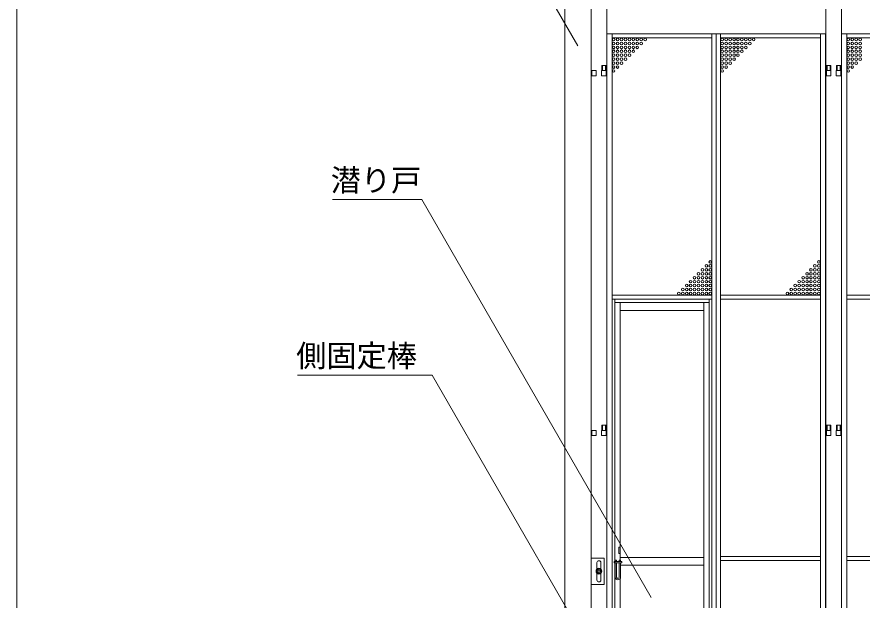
# Model space of a CAD drawing. Units: millimetres, scale not verified. Extents: x -20976 to 3174, y -17325 to 17325.
# Drawn here: x -20976 to -17752, y 5377 to 7600 of the extents above; entities that cross this region are included whole.
import ezdxf
from ezdxf.enums import TextEntityAlignment as Align

# ---------------------------------------------------------------- set-up
doc = ezdxf.new("R2010")
doc.units = ezdxf.units.MM
doc.header["$LTSCALE"] = 90
doc.linetypes.add('DASHED1', pattern=[1.8, 1.2, -0.6])
for name, color, linetype, lineweight in [('0-2_ACCG-3018', 7, 'Continuous', 18), ('0-6_ﾎﾞﾙﾄ類', 2, 'Continuous', 18), ('0-A_図面枠', 7, 'Continuous', 18), ('0-C_側固定棒', 7, 'Continuous', 18), ('1-0_中央走行棒', 7, 'Continuous', 18), ('1-7_標準ﾊﾟﾈﾙ', 7, 'Continuous', 18), ('1-8_標準柱', 7, 'Continuous', 18), ('1-9_文字', 7, 'Continuous', 18)]:
    doc.layers.add(name, color=color, linetype=linetype, lineweight=lineweight)
doc.styles.add('ＭＳ ゴシック', font='')
doc.styles.get('ＭＳ ゴシック').set_extended_font_data('MS Gothic')

msp = doc.modelspace()

# ---------------------------------------------------------------- linework, layer by layer
at = {"layer": '0-2_ACCG-3018'}
for centre in [(-18699.99, 7514.06), (-18684.99, 7514.06), (-18669.99, 7514.06), (-18654.99, 7514.06), (-18639.99, 7514.06), (-18624.99, 7514.06), (-18609.99, 7514.06), (-18594.99, 7514.06), (-18579.99, 7514.06), (-18285.99, 7514.06), (-18270.99, 7514.06), (-18255.99, 7514.06), (-18240.99, 7514.06), (-18225.99, 7514.06), (-18210.99, 7514.06), (-18195.99, 7514.06), (-18180.99, 7514.06), (-18165.99, 7514.06), (-17804.99, 7514.06), (-17789.99, 7514.06), (-17774.99, 7514.06), (-17759.99, 7514.06), (-18699.99, 7499.06), (-18699.99, 7484.06), (-18684.99, 7499.06), (-18684.99, 7484.06), (-18669.99, 7499.06), (-18669.99, 7484.06), (-18654.99, 7499.06), (-18654.99, 7484.06), (-18639.99, 7499.06), (-18639.99, 7484.06), (-18624.99, 7499.06), (-18624.99, 7484.06), (-18609.99, 7499.06), (-18609.99, 7484.06), (-18594.99, 7499.06), (-18285.99, 7499.06), (-18285.99, 7484.06), (-18270.99, 7499.06), (-18270.99, 7484.06), (-18255.99, 7499.06), (-18255.99, 7484.06), (-18240.99, 7499.06), (-18240.99, 7484.06), (-18225.99, 7499.06), (-18225.99, 7484.06), (-18210.99, 7499.06), (-18210.99, 7484.06), (-18195.99, 7499.06), (-18195.99, 7484.06), (-18180.99, 7499.06), (-17804.99, 7499.06), (-17804.99, 7484.06), (-17789.99, 7499.06), (-17789.99, 7484.06), (-17774.99, 7499.06), (-17774.99, 7484.06), (-17759.99, 7499.06), (-17759.99, 7484.06), (-18699.99, 7469.06), (-18699.99, 7454.06), (-18684.99, 7469.06), (-18684.99, 7454.06), (-18669.99, 7469.06), (-18669.99, 7454.06), (-18654.99, 7469.06), (-18654.99, 7454.06), (-18639.99, 7469.06), (-18639.99, 7454.06), (-18624.99, 7469.06), (-18285.99, 7469.06), (-18285.99, 7454.06), (-18270.99, 7469.06), (-18270.99, 7454.06), (-18255.99, 7469.06), (-18255.99, 7454.06), (-18240.99, 7469.06), (-18240.99, 7454.06), (-18225.99, 7469.06), (-18225.99, 7454.06), (-18210.99, 7469.06), (-17804.99, 7469.06), (-17804.99, 7454.06), (-17789.99, 7469.06), (-17789.99, 7454.06), (-17774.99, 7469.06), (-17774.99, 7454.06), (-17759.99, 7469.06), (-17759.99, 7454.06), (-18699.99, 7439.06), (-18699.99, 7424.06), (-18684.99, 7439.06), (-18684.99, 7424.06), (-18669.99, 7439.06), (-18669.99, 7424.06), (-18654.99, 7439.06), (-18285.99, 7439.06), (-18285.99, 7424.06), (-18270.99, 7439.06), (-18270.99, 7424.06), (-18255.99, 7439.06), (-18255.99, 7424.06), (-18240.99, 7439.06), (-17804.99, 7439.06), (-17804.99, 7424.06), (-17789.99, 7439.06), (-17789.99, 7424.06), (-17774.99, 7439.06), (-17774.99, 7424.06), (-17759.99, 7439.06), (-18699.99, 7409.06), (-18699.99, 7394.06), (-18684.99, 7409.06), (-18285.99, 7409.06), (-18285.99, 7394.06), (-18270.99, 7409.06), (-17804.99, 7409.06), (-17804.99, 7394.06), (-17789.99, 7409.06), (-18361.49, 6636.06), (-18346.49, 6651.06), (-18346.49, 6636.06), (-18331.49, 6666.06), (-18331.49, 6651.06), (-18331.49, 6636.06), (-17947.49, 6636.06), (-17932.49, 6651.06), (-17932.49, 6636.06), (-17917.49, 6666.06), (-17917.49, 6651.06), (-17917.49, 6636.06), (-18391.49, 6606.06), (-18376.49, 6621.06), (-18376.49, 6606.06), (-18361.49, 6621.06), (-18361.49, 6606.06), (-18346.49, 6621.06), (-18346.49, 6606.06), (-18331.49, 6621.06), (-18331.49, 6606.06), (-17977.49, 6606.06), (-17962.49, 6621.06), (-17962.49, 6606.06), (-17947.49, 6621.06), (-17947.49, 6606.06), (-17932.49, 6621.06), (-17932.49, 6606.06), (-17917.49, 6621.06), (-17917.49, 6606.06), (-18421.49, 6576.06), (-18406.49, 6591.06), (-18406.49, 6576.06), (-18391.49, 6591.06), (-18391.49, 6576.06), (-18376.49, 6591.06), (-18376.49, 6576.06), (-18361.49, 6591.06), (-18361.49, 6576.06), (-18346.49, 6591.06), (-18346.49, 6576.06), (-18331.49, 6591.06), (-18331.49, 6576.06), (-18007.49, 6576.06), (-17992.49, 6591.06), (-17992.49, 6576.06), (-17977.49, 6591.06), (-17977.49, 6576.06), (-17962.49, 6591.06), (-17962.49, 6576.06), (-17947.49, 6591.06), (-17947.49, 6576.06), (-17932.49, 6591.06), (-17932.49, 6576.06), (-17917.49, 6591.06), (-17917.49, 6576.06), (-18451.49, 6546.06), (-18436.49, 6561.06), (-18436.49, 6546.06), (-18421.49, 6561.06), (-18421.49, 6546.06), (-18406.49, 6561.06), (-18406.49, 6546.06), (-18391.49, 6561.06), (-18391.49, 6546.06), (-18376.49, 6561.06), (-18376.49, 6546.06), (-18361.49, 6561.06), (-18361.49, 6546.06), (-18346.49, 6561.06), (-18346.49, 6546.06), (-18331.49, 6561.06), (-18331.49, 6546.06), (-18037.49, 6546.06), (-18022.49, 6561.06), (-18022.49, 6546.06), (-18007.49, 6561.06), (-18007.49, 6546.06), (-17992.49, 6561.06), (-17992.49, 6546.06), (-17977.49, 6561.06), (-17977.49, 6546.06), (-17962.49, 6561.06), (-17962.49, 6546.06), (-17947.49, 6561.06), (-17947.49, 6546.06), (-17932.49, 6561.06), (-17932.49, 6546.06), (-17917.49, 6561.06), (-17917.49, 6546.06)]:
    msp.add_circle(centre, 5, dxfattribs=at)
at = {"layer": '0-6_ﾎﾞﾙﾄ類'}
msp.add_lwpolyline([(-18761.15, 5496.06), (-18766.05, 5487.56), (-18761.15, 5479.06), (-18751.33, 5479.06), (-18746.42, 5487.56), (-18751.33, 5496.06)], close=True, dxfattribs=at)
for radius in [11, 8.5, 4.76, 4.22]:
    msp.add_circle((-18756.24, 5487.56), radius, dxfattribs=at)
for start, end in [(132.757, 167.243), (192.757, 227.243), (72.757, 107.243), (12.757, 47.243), (312.757, 347.243), (252.757, 287.243)]:
    msp.add_arc((-18756.24, 5487.56), 8.9, start, end, dxfattribs=at)
at = {"layer": '0-A_図面枠'}
msp.add_lwpolyline([(-20976.24, 17325), (3173.76, 17325), (3173.76, 675), (-20976.24, 675)], close=True, dxfattribs=at)
at = {"layer": '0-C_側固定棒'}
for p, q in [((-18726.24, 6044.06), (-18726.24, 7395.56)), ((-18726.24, 4672.56), (-18726.24, 6024.06))]:
    msp.add_line(p, q, dxfattribs=at)
msp.add_lwpolyline([(-18726.24, 7415.56), (-18726.24, 8267.56), (-18786.24, 8267.56), (-18786.24, 4597.56), (-18726.24, 4597.56), (-18726.24, 4652.56)], dxfattribs=at)
for points in [[(-18783.89, 7375.56), (-18766.59, 7375.56), (-18766.59, 7395.56), (-18783.89, 7395.56)], [(-18745.89, 7375.56), (-18728.59, 7375.56), (-18728.59, 7395.56), (-18745.89, 7395.56)], [(-18783.89, 6004.06), (-18766.59, 6004.06), (-18766.59, 6024.06), (-18783.89, 6024.06)], [(-18745.89, 6004.06), (-18728.59, 6004.06), (-18728.59, 6024.06), (-18745.89, 6024.06)]]:
    msp.add_lwpolyline(points, close=True, dxfattribs=at)
at = {"layer": '1-0_中央走行棒'}
for p, q in [((-17891.24, 7395.56), (-17891.24, 6044.06)), ((-17831.24, 6044.06), (-17831.24, 7395.56)), ((-17891.24, 6024.06), (-17891.24, 4672.56)), ((-17831.24, 4672.56), (-17831.24, 6024.06))]:
    msp.add_line(p, q, dxfattribs=at)
for points in [[(-17886.24, 8747.56), (-17891.24, 8747.56), (-17891.24, 7415.56)], [(-17831.24, 7415.56), (-17831.24, 8747.56), (-17836.24, 8747.56)]]:
    msp.add_lwpolyline(points, dxfattribs=at)
for points in [[(-17888.89, 7375.56), (-17871.59, 7375.56), (-17871.59, 7395.56), (-17888.89, 7395.56)], [(-17850.89, 7375.56), (-17833.59, 7375.56), (-17833.59, 7395.56), (-17850.89, 7395.56)], [(-17888.89, 6004.06), (-17871.59, 6004.06), (-17871.59, 6024.06), (-17888.89, 6024.06)], [(-17850.89, 6004.06), (-17833.59, 6004.06), (-17833.59, 6024.06), (-17850.89, 6024.06)]]:
    msp.add_lwpolyline(points, close=True, dxfattribs=at)
at = {"layer": '1-7_標準ﾊﾟﾈﾙ', "color": 4, "linetype": 'DASHED1', "lineweight": 9}
for p, q in [((-18742.74, 7415.56), (-18742.74, 7395.56)), ((-18731.74, 7415.56), (-18731.74, 7395.56)), ((-17885.74, 7415.56), (-17885.74, 7395.56)), ((-17874.74, 7415.56), (-17874.74, 7395.56)), ((-17847.74, 7415.56), (-17847.74, 7395.56)), ((-17836.74, 7415.56), (-17836.74, 7395.56)), ((-18742.74, 6044.06), (-18742.74, 6024.06)), ((-18731.74, 6044.06), (-18731.74, 6024.06)), ((-17885.74, 6044.06), (-17885.74, 6024.06)), ((-17874.74, 6044.06), (-17874.74, 6024.06)), ((-17847.74, 6044.06), (-17847.74, 6024.06)), ((-17836.74, 6044.06), (-17836.74, 6024.06))]:
    msp.add_line(p, q, dxfattribs=at)
at = {"layer": '1-7_標準ﾊﾟﾈﾙ'}
for p, q in [((-18729.53, 7415.56), (-18729.53, 7395.56)), ((-17887.95, 7415.56), (-17887.95, 7395.56)), ((-17834.53, 7415.56), (-17834.53, 7395.56)), ((-18729.53, 6044.06), (-18729.53, 6024.06)), ((-17887.95, 6044.06), (-17887.95, 6024.06)), ((-17834.53, 6044.06), (-17834.53, 6024.06)), ((-18693.74, 5464.56), (-18693.74, 5519.56)), ((-18688.74, 5519.56), (-18688.74, 5464.56)), ((-18678.74, 5464.56), (-18678.74, 5519.56)), ((-18673.74, 5519.56), (-18673.74, 5464.56))]:
    msp.add_line(p, q, dxfattribs=at)
for points in [[(-18725.74, 7535.56), (-18705.99, 7535.56), (-18705.99, 4532.56), (-18725.74, 4532.56)], [(-18325.49, 7535.56), (-18705.99, 7535.56), (-18705.99, 7520.06), (-18325.49, 7520.06)], [(-18325.49, 7535.56), (-18308.74, 7535.56), (-18308.74, 4532.56), (-18325.49, 4532.56)], [(-18308.74, 7535.56), (-18291.99, 7535.56), (-18291.99, 4532.56), (-18308.74, 4532.56)], [(-18291.99, 7535.56), (-17911.49, 7535.56), (-17911.49, 7520.06), (-18291.99, 7520.06)], [(-17891.74, 7535.56), (-17911.49, 7535.56), (-17911.49, 4532.56), (-17891.74, 4532.56)], [(-17830.74, 7535.56), (-17810.99, 7535.56), (-17810.99, 4532.56), (-17830.74, 4532.56)], [(-17430.49, 7535.56), (-17810.99, 7535.56), (-17810.99, 7520.06), (-17430.49, 7520.06)], [(-18325.49, 6540.06), (-18705.99, 6540.06), (-18705.99, 6524.06), (-18325.49, 6524.06)], [(-18705.99, 4548.06), (-18695.74, 4548.06), (-18695.74, 6524.06), (-18705.99, 6524.06)], [(-18325.49, 4548.06), (-18335.74, 4548.06), (-18335.74, 6524.06), (-18325.49, 6524.06)], [(-18291.99, 6540.06), (-17911.49, 6540.06), (-17911.49, 6524.06), (-18291.99, 6524.06)], [(-17430.49, 6540.06), (-17810.99, 6540.06), (-17810.99, 6524.06), (-17430.49, 6524.06)], [(-18675.74, 6511.56), (-18355.74, 6511.56), (-18355.74, 6481.56), (-18675.74, 6481.56)], [(-18335.74, 6511.56), (-18355.74, 6511.56), (-18355.74, 4560.56), (-18335.74, 4560.56)], [(-18675.74, 5554.56), (-18680.74, 5554.56), (-18680.74, 5579.56), (-18675.74, 5579.56)], [(-18698.74, 5524.56), (-18668.74, 5524.56), (-18668.74, 5519.56), (-18698.74, 5519.56)], [(-18291.99, 5544.06), (-17911.49, 5544.06), (-17911.49, 5528.06), (-18291.99, 5528.06)], [(-17430.49, 5544.06), (-17810.99, 5544.06), (-17810.99, 5528.06), (-17430.49, 5528.06)]]:
    msp.add_lwpolyline(points, close=True, dxfattribs=at)
for points in [[(-18725.74, 7395.56), (-18745.74, 7395.56), (-18745.74, 7415.56), (-18725.74, 7415.56)], [(-17891.74, 7395.56), (-17871.74, 7395.56), (-17871.74, 7415.56), (-17891.74, 7415.56)], [(-17830.74, 7395.56), (-17850.74, 7395.56), (-17850.74, 7415.56), (-17830.74, 7415.56)], [(-18695.74, 5524.56), (-18695.74, 6511.56), (-18675.74, 6511.56), (-18675.74, 5529.56)], [(-18725.74, 6024.06), (-18745.74, 6024.06), (-18745.74, 6044.06), (-18725.74, 6044.06)], [(-17891.74, 6024.06), (-17871.74, 6024.06), (-17871.74, 6044.06), (-17891.74, 6044.06)], [(-17830.74, 6024.06), (-17850.74, 6024.06), (-17850.74, 6044.06), (-17830.74, 6044.06)], [(-18675.74, 5458.56), (-18675.74, 4560.56), (-18695.74, 4560.56), (-18695.74, 5519.56)], [(-18693.74, 5524.56), (-18693.74, 5529.56), (-18688.74, 5529.56), (-18688.74, 5524.56)], [(-18678.74, 5524.56), (-18678.74, 5529.56), (-18673.74, 5529.56), (-18673.74, 5524.56)], [(-18675.74, 5529.56), (-18675.74, 5540.06), (-18355.74, 5540.06), (-18355.74, 5510.06), (-18673.74, 5510.06)]]:
    msp.add_lwpolyline(points, dxfattribs=at)
for radius in [10, 5]:
    msp.add_arc((-18683.74, 5464.56), radius, 180, 0, dxfattribs=at)
at = {"layer": '1-8_標準柱'}
for p, q in [((-18886.24, 4967), (-18886.24, 8417)), ((-18786.24, 4967), (-18786.24, 8417)), ((-18763.74, 5495.61), (-18763.74, 5520)), ((-18748.74, 5520), (-18748.74, 5495.61)), ((-18763.74, 5454), (-18763.74, 5479.51)), ((-18748.74, 5479.51), (-18748.74, 5454))]:
    msp.add_line(p, q, dxfattribs=at)
msp.add_lwpolyline([(-18786.24, 5537), (-18736.24, 5537), (-18736.24, 5437), (-18786.24, 5437)], close=True, dxfattribs=at)
for centre, start, end in [((-18756.24, 5520), 0, 180), ((-18756.24, 5454), 180, 0)]:
    msp.add_arc(centre, 7.5, start, end, dxfattribs=at)
at = {"layer": '1-9_文字'}
for p, q in [((-18836.24, 7490.46), (-19374.53, 8407.91)), ((-19772.78, 6903.63), (-19432.55, 6903.63)), ((-19432.12, 6903.63), (-19432.55, 6903.63)), ((-18556.84, 5387.6), (-19432.12, 6903.63)), ((-19906.41, 6234.56), (-19392.31, 6234.56)), ((-19391.88, 6234.56), (-19392.31, 6234.56)), ((-18755.88, 5132.97), (-19391.88, 6234.56))]:
    msp.add_line(p, q, dxfattribs=at)

# ---------------------------------------------------------------- texts
at = {"layer": '1-9_文字', "style": 'ＭＳ ゴシック'}
for s, p in [('潜り戸', (-19779.44, 6910.11)), ('側固定棒', (-19911.01, 6241.04))]:
    msp.add_text(s, height=84.46, dxfattribs=at).set_placement(p, align=Align.BOTTOM_LEFT)

doc.saveas('drawing.dxf')
